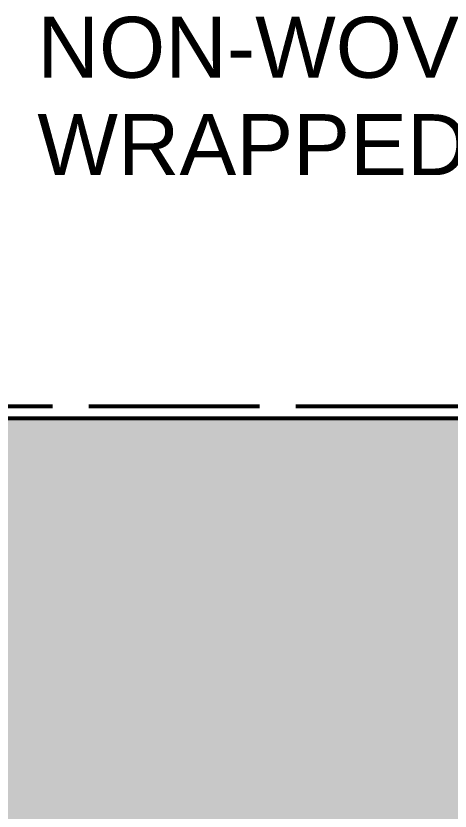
# Model space of a CAD drawing. Header units: millimetres. Extents: x -1812 to 15462, y -2698 to 2752.
# Drawn here: x 11316 to 11945, y 641 to 1794 of the extents above; entities that cross this region are included whole.
import ezdxf

# ---------------------------------------------------------------- set-up
doc = ezdxf.new("R2010")
doc.units = ezdxf.units.MM
doc.linetypes.add('DASH_247_53', pattern=[299.861111, 246.944444, -52.916667])
for name, color, linetype in [('ANNOTATIONS', 7, 'Continuous'), ('GEOFAB', 5, 'Continuous'), ('MODULE_ART', 7, 'Continuous'), ('TANK', 7, 'Continuous')]:
    doc.layers.add(name, color=color, linetype=linetype)
doc.styles.add('ARIAL', font='arial.ttf')

# ---------------------------------------------------------------- blocks, each defined once
blk = doc.blocks.new('atlancube_face')
at = {"true_color": 0x000000}
blk.add_solid([(-1.8, -1.8), (1151.8, -1.8), (-1.8, 781.8), (1151.8, 781.8)], dxfattribs=at)

msp = doc.modelspace()

# ---------------------------------------------------------------- linework, layer by layer
at = {"layer": 'GEOFAB', "color": 5, "linetype": 'DASH_247_53', "lineweight": 53}
msp.add_lwpolyline([(-17.6, -17.6), (14967.6, -17.6), (14967.6, 1227.6), (-17.6, 1227.6)], close=True, dxfattribs=at)
at = {"layer": 'TANK', "lineweight": 53}
msp.add_lwpolyline([(0, 0), (14950, 0), (14950, 1210), (0, 1210)], close=True, dxfattribs=at)

# ---------------------------------------------------------------- block references
at = {"layer": 'MODULE_ART', "yscale": 0.5512820512820513}
for p in [(10350, 780), (11500, 780)]:
    msp.add_blockref('atlancube_face', p, dxfattribs=at)
at = {"layer": 'MODULE_ART'}
for p in [(10350, 0), (11500, 0)]:
    msp.add_blockref('atlancube_face', p, dxfattribs=at)

# ---------------------------------------------------------------- texts
at = {"layer": 'ANNOTATIONS', "style": 'ARIAL'}
for s, p in [('NON-WOVEN GEO-FAB', (11347.6, 1703.9)), ('WRAPPED AROUND THE TANK', (11347.6, 1562.8))]:
    msp.add_text(s, height=88.406, dxfattribs=at).set_placement(p)

doc.saveas('drawing.dxf')
